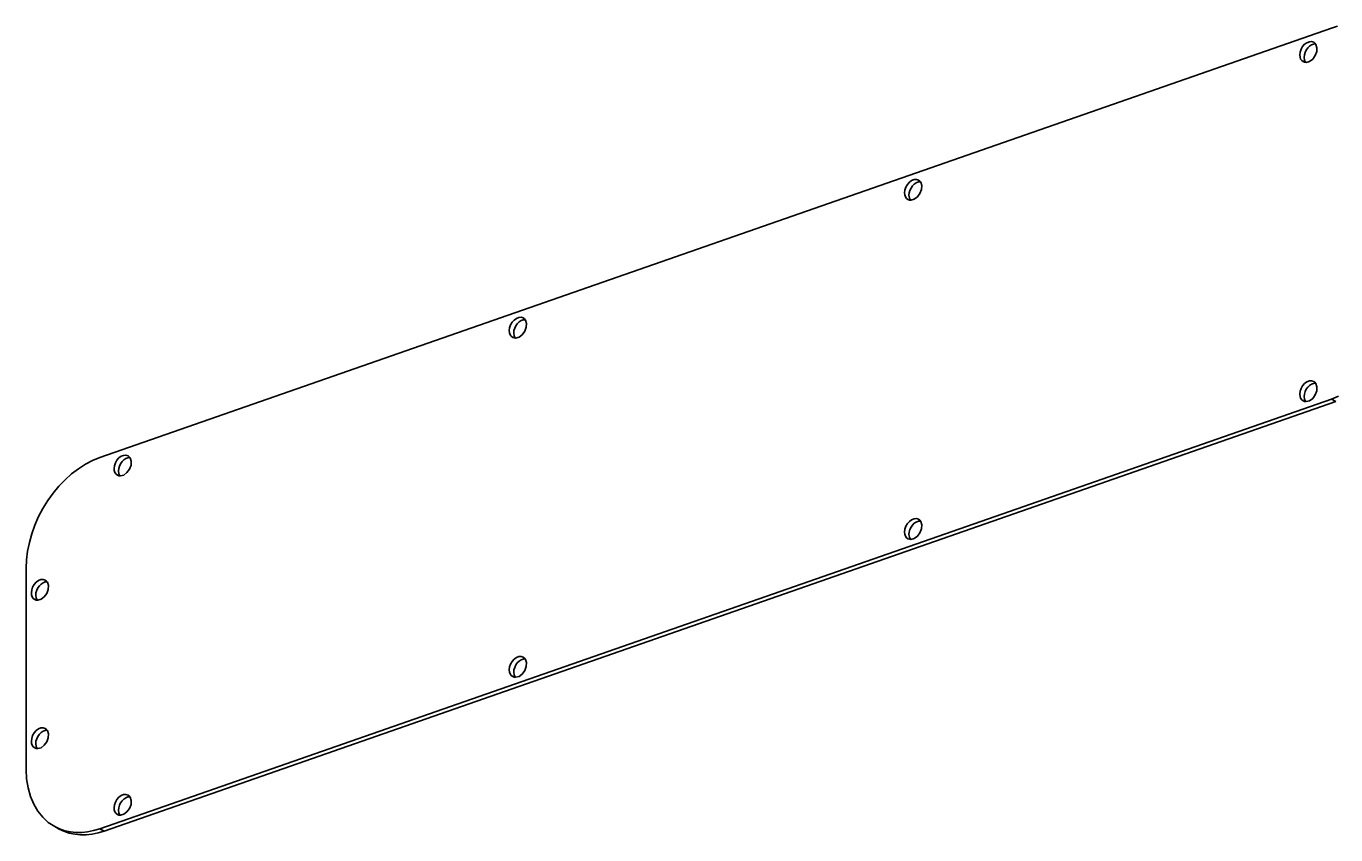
# Model space of a CAD drawing. Header units: millimetres. Extents: x 0 to 420, y 0 to 297.
# Drawn here: x 241 to 352.3, y 127.2 to 195.8 of the extents above; entities that cross this region are included whole.
import ezdxf

# ---------------------------------------------------------------- set-up
doc = ezdxf.new("R2010")
doc.units = ezdxf.units.MM

msp = doc.modelspace()

# ---------------------------------------------------------------- linework, layer by layer
at = {"color": 1, "lineweight": 35}
for p, q in [((352.4, 195.84), (351.88, 195.68)), ((247.25, 159.21), (351.88, 195.68)), ((349.23, 193.64), (349.2, 193.4)), ((349.31, 193.88), (349.23, 193.64)), ((349.44, 194.11), (349.31, 193.88)), ((349.61, 194.3), (349.44, 194.11)), ((349.59, 193.4), (349.65, 193.61)), ((349.8, 194.44), (349.61, 194.3)), ((349.65, 193.61), (349.75, 193.81)), ((349.75, 193.81), (349.88, 193.99)), ((350.01, 194.52), (349.8, 194.44)), ((349.88, 193.99), (350.03, 194.14)), ((350.2, 194.53), (350.01, 194.52)), ((350.03, 194.14), (350.2, 194.25)), ((350.38, 194.48), (350.2, 194.53)), ((350.2, 194.25), (350.37, 194.31)), ((350.37, 194.31), (350.54, 194.33)), ((350.49, 194.4), (350.38, 194.48)), ((350.57, 194.29), (350.49, 194.4)), ((350.51, 193.34), (350.64, 193.68)), ((350.66, 194.01), (350.57, 194.29)), ((350.64, 193.68), (350.66, 194.01)), ((349.2, 193.4), (349.22, 193.21)), ((349.22, 193.21), (349.27, 193.05)), ((349.27, 193.05), (349.36, 192.92)), ((349.36, 192.92), (349.48, 192.83)), ((349.48, 192.83), (349.6, 192.78)), ((349.57, 193.19), (349.59, 193.4)), ((349.6, 192.96), (349.57, 193.19)), ((349.69, 192.77), (349.6, 192.96)), ((349.6, 192.78), (349.74, 192.77)), ((349.74, 192.77), (350.02, 192.84)), ((350.02, 192.84), (350.3, 193.04)), ((350.3, 193.04), (350.51, 193.34)), ((316.03, 182.59), (315.86, 182.4)), ((316.22, 182.73), (316.03, 182.59)), ((316.43, 182.81), (316.22, 182.73)), ((316.63, 182.83), (316.43, 182.81)), ((316.45, 182.43), (316.62, 182.54)), ((316.62, 182.54), (316.8, 182.61)), ((316.8, 182.77), (316.63, 182.83)), ((316.91, 182.69), (316.8, 182.77)), ((316.8, 182.61), (316.97, 182.63)), ((316.99, 182.59), (316.91, 182.69)), ((317.08, 182.31), (316.99, 182.59)), ((315.65, 181.93), (315.62, 181.69)), ((315.62, 181.69), (315.64, 181.51)), ((315.64, 181.51), (315.69, 181.34)), ((315.73, 182.18), (315.65, 181.93)), ((315.86, 182.4), (315.73, 182.18)), ((315.99, 181.49), (316.02, 181.69)), ((316.03, 181.25), (315.99, 181.49)), ((316.02, 181.69), (316.08, 181.9)), ((316.08, 181.9), (316.17, 182.1)), ((316.17, 182.1), (316.3, 182.28)), ((316.3, 182.28), (316.45, 182.43)), ((316.72, 181.34), (316.93, 181.63)), ((316.93, 181.63), (317.06, 181.97)), ((317.06, 181.97), (317.08, 182.31)), ((315.69, 181.34), (315.78, 181.21)), ((315.78, 181.21), (315.9, 181.12)), ((315.9, 181.12), (316.03, 181.08)), ((316.12, 181.06), (316.03, 181.25)), ((316.03, 181.08), (316.16, 181.06)), ((316.16, 181.06), (316.45, 181.14)), ((316.45, 181.14), (316.72, 181.34)), ((282.07, 170.23), (282.04, 169.99)), ((282.15, 170.47), (282.07, 170.23)), ((282.28, 170.7), (282.15, 170.47)), ((282.45, 170.89), (282.28, 170.7)), ((282.65, 171.03), (282.45, 170.89)), ((282.5, 170.2), (282.6, 170.4)), ((282.6, 170.4), (282.72, 170.58)), ((282.85, 171.11), (282.65, 171.03)), ((282.72, 170.58), (282.88, 170.73)), ((283.05, 171.12), (282.85, 171.11)), ((282.88, 170.73), (283.05, 170.84)), ((283.23, 171.07), (283.05, 171.12)), ((283.05, 170.84), (283.22, 170.9)), ((283.22, 170.9), (283.39, 170.92)), ((283.33, 170.99), (283.23, 171.07)), ((283.41, 170.88), (283.33, 170.99)), ((283.36, 169.93), (283.48, 170.27)), ((283.5, 170.6), (283.41, 170.88)), ((283.48, 170.27), (283.5, 170.6)), ((282.04, 169.99), (282.06, 169.8)), ((282.06, 169.8), (282.12, 169.64)), ((282.12, 169.64), (282.21, 169.51)), ((282.21, 169.51), (282.33, 169.42)), ((282.33, 169.42), (282.45, 169.37)), ((282.42, 169.78), (282.44, 169.99)), ((282.45, 169.55), (282.42, 169.78)), ((282.44, 169.99), (282.5, 170.2)), ((282.54, 169.36), (282.45, 169.55)), ((282.45, 169.37), (282.58, 169.36)), ((282.58, 169.36), (282.87, 169.43)), ((282.87, 169.43), (283.14, 169.63)), ((283.14, 169.63), (283.36, 169.93)), ((349.23, 164.84), (349.2, 164.59)), ((349.31, 165.08), (349.23, 164.84)), ((349.44, 165.31), (349.31, 165.08)), ((349.61, 165.5), (349.44, 165.31)), ((349.59, 164.6), (349.65, 164.81)), ((349.8, 165.64), (349.61, 165.5)), ((349.65, 164.81), (349.75, 165.01)), ((349.75, 165.01), (349.88, 165.19)), ((350.01, 165.72), (349.8, 165.64)), ((349.88, 165.19), (350.03, 165.34)), ((350.2, 165.73), (350.01, 165.72)), ((350.03, 165.34), (350.2, 165.45)), ((350.38, 165.68), (350.2, 165.73)), ((350.2, 165.45), (350.37, 165.51)), ((350.37, 165.51), (350.54, 165.53)), ((350.49, 165.6), (350.38, 165.68)), ((350.57, 165.49), (350.49, 165.6)), ((350.51, 164.53), (350.64, 164.87)), ((350.66, 165.21), (350.57, 165.49)), ((350.64, 164.87), (350.66, 165.21)), ((351.88, 164.18), (247.25, 127.7)), ((352.26, 163.98), (247.62, 127.5)), ((349.2, 164.59), (349.22, 164.41)), ((349.22, 164.41), (349.27, 164.25)), ((349.27, 164.25), (349.36, 164.12)), ((349.36, 164.12), (349.48, 164.02)), ((349.48, 164.02), (349.6, 163.98)), ((349.57, 164.39), (349.59, 164.6)), ((349.6, 164.16), (349.57, 164.39)), ((349.69, 163.97), (349.6, 164.16)), ((349.6, 163.98), (349.74, 163.97)), ((349.74, 163.97), (350.02, 164.04)), ((350.02, 164.04), (350.3, 164.24)), ((350.3, 164.24), (350.51, 164.53)), ((351.88, 164.18), (352.5, 164.43)), ((352.26, 163.98), (351.88, 164.18)), ((247.25, 159.21), (246.63, 158.96)), ((248.88, 159.18), (248.71, 158.99)), ((249.07, 159.32), (248.88, 159.18)), ((249.27, 159.4), (249.07, 159.32)), ((249.47, 159.42), (249.27, 159.4)), ((249.3, 159.02), (249.47, 159.13)), ((249.65, 159.36), (249.47, 159.42)), ((249.47, 159.13), (249.64, 159.2)), ((249.64, 159.2), (249.81, 159.22)), ((249.75, 159.28), (249.65, 159.36)), ((249.84, 159.18), (249.75, 159.28)), ((249.93, 158.9), (249.84, 159.18)), ((245.43, 158.26), (244.86, 157.82)), ((246.03, 158.64), (245.43, 158.26)), ((246.63, 158.96), (246.03, 158.64)), ((248.49, 158.52), (248.47, 158.28)), ((248.47, 158.28), (248.48, 158.1)), ((248.48, 158.1), (248.54, 157.93)), ((248.58, 158.77), (248.49, 158.52)), ((248.71, 158.99), (248.58, 158.77)), ((248.84, 158.08), (248.86, 158.28)), ((248.87, 157.84), (248.84, 158.08)), ((248.86, 158.28), (248.92, 158.49)), ((248.92, 158.49), (249.02, 158.69)), ((249.02, 158.69), (249.15, 158.87)), ((249.15, 158.87), (249.3, 159.02)), ((249.56, 157.93), (249.78, 158.22)), ((249.78, 158.22), (249.91, 158.56)), ((249.91, 158.56), (249.93, 158.9)), ((244.3, 157.33), (243.78, 156.78)), ((244.86, 157.82), (244.3, 157.33)), ((248.54, 157.93), (248.63, 157.8)), ((248.63, 157.8), (248.75, 157.71)), ((248.75, 157.71), (248.87, 157.67)), ((248.96, 157.65), (248.87, 157.84)), ((248.87, 157.67), (249.01, 157.65)), ((249.01, 157.65), (249.29, 157.73)), ((249.29, 157.73), (249.56, 157.93)), ((243.28, 156.19), (242.83, 155.56)), ((243.78, 156.78), (243.28, 156.19)), ((242.42, 154.89), (242.05, 154.2)), ((242.83, 155.56), (242.42, 154.89)), ((242.05, 154.2), (241.74, 153.48)), ((315.86, 153.6), (315.73, 153.38)), ((316.03, 153.79), (315.86, 153.6)), ((316.22, 153.93), (316.03, 153.79)), ((316.43, 154.01), (316.22, 153.93)), ((316.3, 153.48), (316.45, 153.63)), ((316.63, 154.03), (316.43, 154.01)), ((316.45, 153.63), (316.62, 153.74)), ((316.62, 153.74), (316.8, 153.81)), ((316.8, 153.97), (316.63, 154.03)), ((316.91, 153.89), (316.8, 153.97)), ((316.8, 153.81), (316.97, 153.82)), ((316.99, 153.79), (316.91, 153.89)), ((317.08, 153.51), (316.99, 153.79)), ((241.48, 152.75), (241.27, 152.01)), ((241.74, 153.48), (241.48, 152.75)), ((315.65, 153.13), (315.62, 152.89)), ((315.62, 152.89), (315.64, 152.7)), ((315.64, 152.7), (315.69, 152.54)), ((315.73, 153.38), (315.65, 153.13)), ((315.69, 152.54), (315.78, 152.41)), ((315.99, 152.68), (316.02, 152.89)), ((316.03, 152.45), (315.99, 152.68)), ((316.02, 152.89), (316.08, 153.1)), ((316.12, 152.26), (316.03, 152.45)), ((316.08, 153.1), (316.17, 153.3)), ((316.17, 153.3), (316.3, 153.48)), ((316.45, 152.34), (316.72, 152.54)), ((316.72, 152.54), (316.93, 152.83)), ((316.93, 152.83), (317.06, 153.17)), ((317.06, 153.17), (317.08, 153.51)), ((241.27, 152.01), (241.12, 151.27)), ((315.78, 152.41), (315.9, 152.32)), ((315.9, 152.32), (316.03, 152.27)), ((316.03, 152.27), (316.16, 152.26)), ((316.16, 152.26), (316.45, 152.34)), ((241.03, 150.54), (241, 149.83)), ((241.12, 151.27), (241.03, 150.54)), ((241, 132.73), (241, 149.83)), ((241.55, 148.22), (241.47, 147.97)), ((241.68, 148.44), (241.55, 148.22)), ((241.85, 148.63), (241.68, 148.44)), ((242.04, 148.77), (241.85, 148.63)), ((241.89, 147.94), (241.99, 148.14)), ((241.99, 148.14), (242.12, 148.32)), ((242.25, 148.85), (242.04, 148.77)), ((242.12, 148.32), (242.27, 148.47)), ((242.44, 148.87), (242.25, 148.85)), ((242.27, 148.47), (242.44, 148.58)), ((242.62, 148.81), (242.44, 148.87)), ((242.44, 148.58), (242.61, 148.65)), ((242.61, 148.65), (242.78, 148.67)), ((242.73, 148.73), (242.62, 148.81)), ((242.81, 148.63), (242.73, 148.73)), ((242.75, 147.67), (242.88, 148.01)), ((242.9, 148.35), (242.81, 148.63)), ((242.88, 148.01), (242.9, 148.35)), ((241.47, 147.97), (241.44, 147.73)), ((241.44, 147.73), (241.46, 147.55)), ((241.46, 147.55), (241.51, 147.38)), ((241.51, 147.38), (241.6, 147.25)), ((241.6, 147.25), (241.72, 147.16)), ((241.72, 147.16), (241.84, 147.11)), ((241.81, 147.53), (241.83, 147.73)), ((241.84, 147.29), (241.81, 147.53)), ((241.83, 147.73), (241.89, 147.94)), ((241.93, 147.1), (241.84, 147.29)), ((241.84, 147.11), (241.98, 147.1)), ((241.98, 147.1), (242.26, 147.18)), ((242.26, 147.18), (242.54, 147.38)), ((242.54, 147.38), (242.75, 147.67)), ((282.07, 141.43), (282.04, 141.18)), ((282.15, 141.67), (282.07, 141.43)), ((282.28, 141.9), (282.15, 141.67)), ((282.45, 142.09), (282.28, 141.9)), ((282.44, 141.19), (282.5, 141.4)), ((282.65, 142.23), (282.45, 142.09)), ((282.5, 141.4), (282.6, 141.6)), ((282.6, 141.6), (282.72, 141.78)), ((282.85, 142.31), (282.65, 142.23)), ((282.72, 141.78), (282.88, 141.92)), ((283.05, 142.32), (282.85, 142.31)), ((282.88, 141.92), (283.05, 142.04)), ((283.23, 142.27), (283.05, 142.32)), ((283.05, 142.04), (283.22, 142.1)), ((283.22, 142.1), (283.39, 142.12)), ((283.33, 142.19), (283.23, 142.27)), ((283.41, 142.08), (283.33, 142.19)), ((283.36, 141.12), (283.48, 141.46)), ((283.5, 141.8), (283.41, 142.08)), ((283.48, 141.46), (283.5, 141.8)), ((282.04, 141.18), (282.06, 141)), ((282.06, 141), (282.12, 140.84)), ((282.12, 140.84), (282.21, 140.71)), ((282.21, 140.71), (282.33, 140.61)), ((282.33, 140.61), (282.45, 140.57)), ((282.42, 140.98), (282.44, 141.19)), ((282.45, 140.75), (282.42, 140.98)), ((282.54, 140.56), (282.45, 140.75)), ((282.45, 140.57), (282.58, 140.56)), ((282.58, 140.56), (282.87, 140.63)), ((282.87, 140.63), (283.14, 140.83)), ((283.14, 140.83), (283.36, 141.12)), ((241.68, 135.84), (241.55, 135.62)), ((241.85, 136.03), (241.68, 135.84)), ((242.04, 136.17), (241.85, 136.03)), ((242.25, 136.25), (242.04, 136.17)), ((242.12, 135.72), (242.27, 135.87)), ((242.44, 136.27), (242.25, 136.25)), ((242.27, 135.87), (242.44, 135.98)), ((242.62, 136.21), (242.44, 136.27)), ((242.44, 135.98), (242.61, 136.05)), ((242.61, 136.05), (242.78, 136.06)), ((242.73, 136.13), (242.62, 136.21)), ((242.81, 136.03), (242.73, 136.13)), ((242.9, 135.75), (242.81, 136.03)), ((242.88, 135.41), (242.9, 135.75)), ((241.47, 135.37), (241.44, 135.13)), ((241.44, 135.13), (241.46, 134.94)), ((241.46, 134.94), (241.51, 134.78)), ((241.55, 135.62), (241.47, 135.37)), ((241.51, 134.78), (241.6, 134.65)), ((241.6, 134.65), (241.72, 134.56)), ((241.81, 134.92), (241.83, 135.13)), ((241.84, 134.69), (241.81, 134.92)), ((241.83, 135.13), (241.89, 135.34)), ((241.93, 134.5), (241.84, 134.69)), ((241.89, 135.34), (241.99, 135.54)), ((241.99, 135.54), (242.12, 135.72)), ((242.26, 134.58), (242.54, 134.78)), ((242.54, 134.78), (242.75, 135.07)), ((242.75, 135.07), (242.88, 135.41)), ((241.72, 134.56), (241.84, 134.51)), ((241.84, 134.51), (241.98, 134.5)), ((241.98, 134.5), (242.26, 134.58)), ((241, 132.73), (241.04, 131.92)), ((241.04, 131.92), (241.16, 131.16)), ((241.16, 131.16), (241.36, 130.44)), ((241.36, 130.44), (241.64, 129.78)), ((248.71, 130.19), (248.58, 129.96)), ((248.88, 130.38), (248.71, 130.19)), ((249.07, 130.52), (248.88, 130.38)), ((249.27, 130.6), (249.07, 130.52)), ((249.15, 130.07), (249.3, 130.22)), ((249.47, 130.61), (249.27, 130.6)), ((249.3, 130.22), (249.47, 130.33)), ((249.65, 130.56), (249.47, 130.61)), ((249.47, 130.33), (249.64, 130.4)), ((249.64, 130.4), (249.81, 130.41)), ((249.75, 130.48), (249.65, 130.56)), ((249.84, 130.38), (249.75, 130.48)), ((249.93, 130.09), (249.84, 130.38)), ((241.64, 129.78), (241.99, 129.19)), ((241.99, 129.19), (242.4, 128.67)), ((248.49, 129.72), (248.47, 129.48)), ((248.47, 129.48), (248.48, 129.29)), ((248.48, 129.29), (248.54, 129.13)), ((248.58, 129.96), (248.49, 129.72)), ((248.54, 129.13), (248.63, 129)), ((248.84, 129.27), (248.86, 129.48)), ((248.87, 129.04), (248.84, 129.27)), ((248.86, 129.48), (248.92, 129.69)), ((248.92, 129.69), (249.02, 129.89)), ((249.02, 129.89), (249.15, 130.07)), ((249.29, 128.93), (249.56, 129.13)), ((249.56, 129.13), (249.78, 129.42)), ((249.78, 129.42), (249.91, 129.76)), ((249.91, 129.76), (249.93, 130.09)), ((242.4, 128.67), (242.88, 128.23)), ((242.88, 128.23), (243.42, 127.88)), ((248.63, 129), (248.75, 128.91)), ((248.75, 128.91), (248.87, 128.86)), ((248.96, 128.85), (248.87, 129.04)), ((248.87, 128.86), (249.01, 128.85)), ((249.01, 128.85), (249.29, 128.93)), ((243.42, 127.88), (243.84, 127.68)), ((243.42, 127.88), (243.8, 127.67)), ((244.21, 127.48), (243.8, 127.67)), ((243.84, 127.68), (244.28, 127.53)), ((244.66, 127.33), (244.21, 127.48)), ((244.28, 127.53), (244.75, 127.43)), ((245.12, 127.23), (244.66, 127.33)), ((244.75, 127.43), (245.22, 127.39)), ((245.6, 127.18), (245.12, 127.23)), ((245.22, 127.39), (245.72, 127.39)), ((246.09, 127.19), (245.6, 127.18)), ((245.72, 127.39), (246.22, 127.44)), ((246.6, 127.24), (246.09, 127.19)), ((246.22, 127.44), (246.73, 127.55)), ((247.11, 127.34), (246.6, 127.24)), ((246.73, 127.55), (247.25, 127.7)), ((247.62, 127.5), (247.11, 127.34)), ((247.25, 127.7), (247.62, 127.5))]:
    msp.add_line(p, q, dxfattribs=at)

doc.saveas('drawing.dxf')
